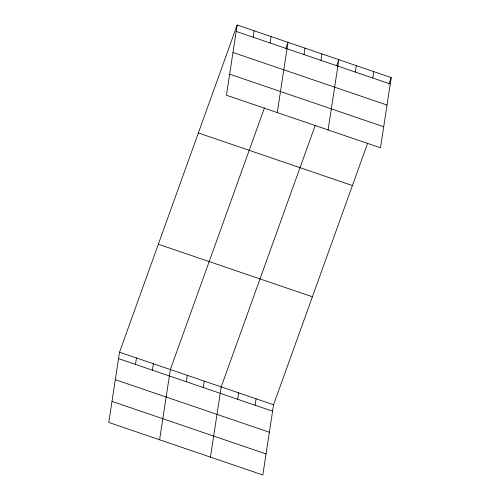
<?xml version="1.0" encoding="UTF-8"?>
<svg xmlns="http://www.w3.org/2000/svg" width="500" height="500" viewBox="0 0 500 500"><rect width="100%" height="100%" fill="white"/><g stroke="black" fill="none" stroke-linecap="round" stroke-linejoin="round"><path stroke-width="0.75" d="M237.181 25L226.431 95.231L380.481 147.8L391.231 77.569L237.181 25L119.519 352.2L108.769 422.431L262.819 475L273.569 404.769L367.675 143.075M135.481 364.4L136.463 357.981M152.425 370.181L153.412 363.762M159.606 439.781L170.356 369.55L264.462 107.85M186.319 381.75L187.3 375.331M253.144 37.2L254.125 30.781M203.263 387.531L204.244 381.112M270.087 42.981L271.069 36.562M210.444 457.125L221.194 386.894L315.294 125.2M277.269 112.581L288.012 42.35L285.688 48.825M237.669 399.269L238.65 392.85M303.981 54.55L304.962 48.131M255.125 405.225L256.112 398.812M320.925 60.331L321.906 53.913M328.106 129.925L338.85 59.694L336.781 65.45M355.331 72.069L356.312 65.65M372.788 78.025L373.769 71.612M388.9 84.044L391.231 77.569M236.194 31.419L390.244 83.987M232.975 52.475L387.025 105.044M229.656 74.175L383.706 126.744M198.35 132.975L352.4 185.544M158.344 244.225L312.394 296.794M119.519 352.2L273.569 404.769M118.537 358.619L272.587 411.188M115.312 379.675L269.363 432.244M111.994 401.375L266.044 453.944"/></g></svg>
